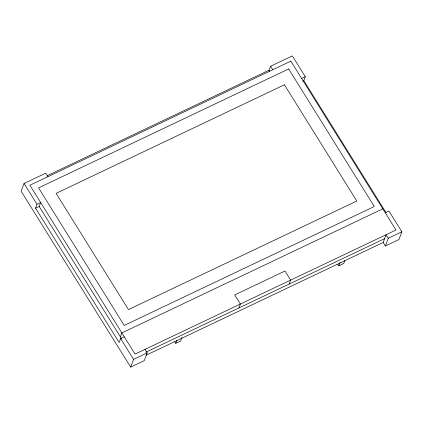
<?xml version="1.0" encoding="UTF-8"?>
<svg xmlns="http://www.w3.org/2000/svg" width="423" height="423" viewBox="0 0 423 423"><rect width="100%" height="100%" fill="white"/><g stroke="black" fill="none" stroke-linecap="round" stroke-linejoin="round"><path stroke-width="0.63" d="M47.973 176.65L45.79 173.144L24.042 183.487L21.15 191.222L130.675 367.101L144.264 360.639L147.156 352.898L144.973 349.393M35.516 208.206L36.986 204.267L40.656 202.522L39.186 206.461L35.516 208.206L119.154 342.519L120.624 338.58L124.293 336.835M120.396 336.877L121.866 332.938L382.81 208.84M130.675 367.101L133.568 359.365L147.156 352.898M47.297 175.661L269.107 70.176L270.583 66.242L292.325 55.899L305.269 76.679L303.799 80.619L302.746 81.116M174.768 341.784L175.741 343.344L176.814 340.478M181.922 337.58L180.632 341.017L175.741 343.344M238.91 307.955L240.38 304.021L234.717 294.926L285.007 271.011L290.67 280.105L289.195 284.045M337.861 264.227L338.828 265.787L340.118 262.345M344.793 260.589L343.725 263.46L338.828 265.787M383.18 242.469L386.077 234.733L388.261 238.239L385.364 245.98L383.18 242.469L146.215 355.161M385.237 212.737L388.906 210.992L401.85 231.778L398.958 239.513L385.364 245.98M301.599 78.424L305.269 76.679M145.887 352.195L384.602 238.667M388.261 238.239L401.85 231.778M303.799 80.619L386.04 212.69M270.583 66.242L272.766 69.747M269.107 70.176L269.731 71.18M39.186 206.461L121.438 338.543M24.042 183.487L36.986 204.267M120.624 338.58L133.568 359.365M290.839 61.15L29.896 185.248L135.053 354.109L395.997 230.012L290.839 61.15M288.655 68.96L38.583 187.886L124.23 325.419L374.302 206.493L288.655 68.96M284.415 84.78L56.09 193.364L128.47 309.594L356.795 201.01L284.415 84.78"/></g></svg>
